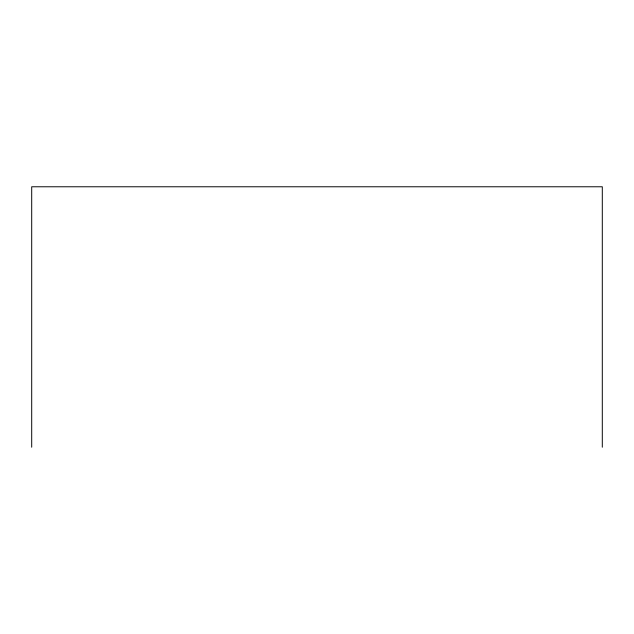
<?xml version="1.0" encoding="UTF-8"?>
<svg xmlns="http://www.w3.org/2000/svg" width="634" height="634" viewBox="0 0 634 634"><rect width="100%" height="100%" fill="white"/><g stroke="black" fill="none" stroke-linecap="round" stroke-linejoin="round"><path stroke-width="0.95" d="M602.3 447.224L602.3 186.776L31.7 186.776L31.7 447.224"/></g></svg>
